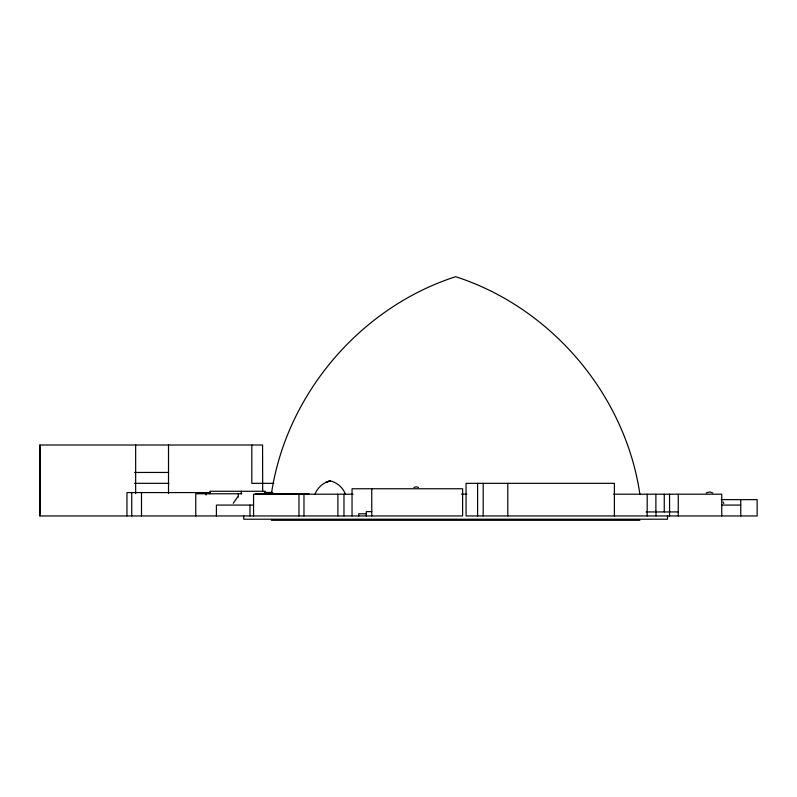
<?xml version="1.0" encoding="UTF-8"?>
<svg xmlns="http://www.w3.org/2000/svg" width="797" height="797" viewBox="0 0 797 797"><rect width="100%" height="100%" fill="white"/><g stroke="black" fill="none" stroke-linecap="round" stroke-linejoin="round"><path stroke-width="1.2" d="M271.369 494.2C285.914 394.704 359.955 307.522 455.615 276.698C551.285 307.522 625.326 394.704 639.871 494.2M315.044 494.2C317.485 487.605 323.373 482.444 330.237 480.88C337.101 482.444 342.979 487.605 345.43 494.2M233.252 503.305L237.616 496.999M706.202 492.974L709.499 491.918L712.797 492.974M413.872 487.445L416.183 486.808L418.505 487.445M134.573 472.452L168.625 472.452M134.573 483.331L168.884 483.331M273.819 483.331L251.812 483.331L251.812 445.005M265.112 492.466L272.783 492.466M210.099 492.576L126.952 492.576L126.952 515.948M264.584 492.576L271.677 492.576M241.78 493.771L195.763 493.771L195.763 515.948M255.648 493.771L309.017 493.771M353.131 494.2L253.566 494.2L253.566 515.948M461.473 494.2L466.803 494.2M613.69 494.2L721.733 494.2L721.733 515.948M721.205 499.639L757.15 499.639L757.15 515.948L466.056 515.948L466.056 483.331L614.387 483.331L614.387 515.948M253.566 505.079L216.415 505.079L216.415 515.948M721.733 505.079L740.742 505.079M371.761 511.604L366.321 511.604L366.321 515.948M646.247 511.933L678.267 511.933M366.321 513.776L358.71 513.776L358.71 515.948M271.369 520.302L639.871 520.302M723.028 501.951L723.835 503.485M740.742 499.639L740.742 515.948M678.267 494.2L678.267 515.948M669.56 494.2L669.56 515.948M667.527 515.639L667.527 519.216L243.713 519.216L243.713 515.639M664.26 494.2L664.26 511.933M656.001 511.086L656.001 515.948M655.891 494.2L655.891 511.933M647.184 494.2L647.184 515.948M507.789 483.331L507.789 515.948M483.191 483.331L483.191 515.948M477.602 483.331L477.602 515.948M371.761 488.76L371.761 515.948M352.045 515.948L352.045 488.76L462.619 488.76L462.619 515.948L39.85 515.948L39.85 445.005L262.572 445.005L262.681 491.789M343.975 494.2L343.975 515.948M337.888 494.2L337.888 515.948M303.976 494.2L303.976 515.948M298.975 494.2L298.975 515.948M265.212 493.771L265.212 491.271L209.9 491.271L209.9 493.771M249.969 505.079L249.969 515.948M241.302 491.271L241.302 493.771M238.273 493.771L238.273 497.159M206.094 492.576L206.094 495.037M168.506 445.005L168.506 493.552M141.497 492.576L141.497 515.948M135.659 445.005L135.659 493.552M131.734 492.576L131.734 515.948M39.96 445.005L39.96 515.948M328.772 481.348L325.784 482.424L330.237 480.88L328.772 481.348"/></g></svg>
